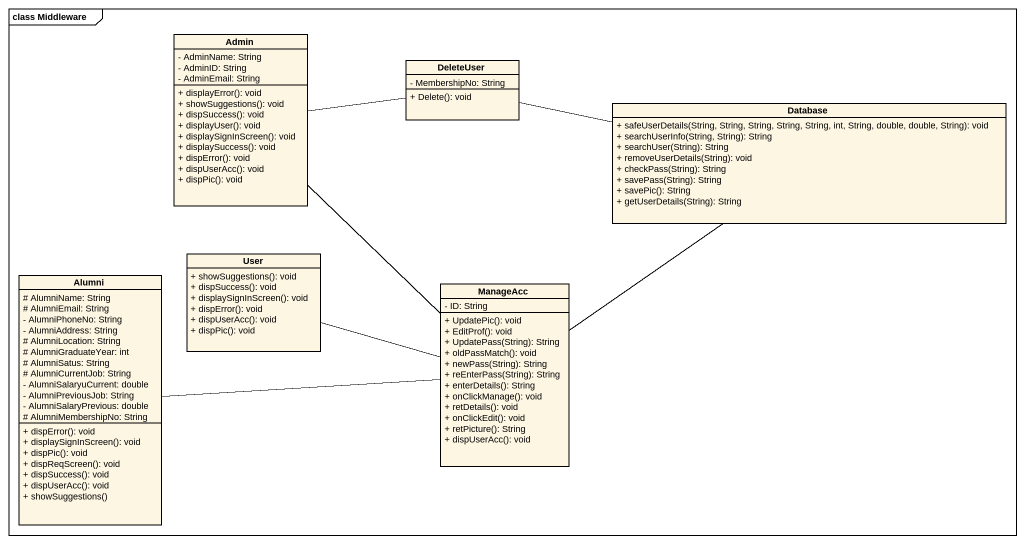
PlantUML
@startuml
mainframe class Middleware
hide circle
hide empty members
skinparam classAttributeIconSize 0
class Admin {
  - AdminName: String
  - AdminID: String
  - AdminEmail: String
  + displayError(): void
  + showSuggestions(): void
  + dispSuccess(): void
  + displayUser(): void
  + displaySignInScreen(): void
  + displaySuccess(): void
  + dispError(): void
  + dispUserAcc(): void
  + dispPic(): void
}
class DeleteUser {
  - MembershipNo: String
  + Delete(): void
}
class "Database" as Database_ {
  + safeUserDetails(String, String, String, String, String, int, String, double, double, String): void
  + searchUserInfo(String, String): String
  + searchUser(String): String
  + removeUserDetails(String): void
  + checkPass(String): String
  + savePass(String): String
  + savePic(): String
  + getUserDetails(String): String
}
class Alumni {
  # AlumniName: String
  # AlumniEmail: String
  - AlumniPhoneNo: String
  - AlumniAddress: String
  # AlumniLocation: String
  # AlumniGraduateYear: int
  # AlumniSatus: String
  # AlumniCurrentJob: String
  - AlumniSalaryuCurrent: double
  - AlumniPreviousJob: String
  - AlumniSalaryPrevious: double
  # AlumniMembershipNo: String
  + dispError(): void
  + displaySignInScreen(): void
  + dispPic(): void
  + dispReqScreen(): void
  + dispSuccess(): void
  + dispUserAcc(): void
  + showSuggestions()
}
class User {
  + showSuggestions(): void
  + dispSuccess(): void
  + displaySignInScreen(): void
  + dispError(): void
  + dispUserAcc(): void
  + dispPic(): void
}
class ManageAcc {
  - ID: String
  + UpdatePic(): void
  + EditProf(): void
  + UpdatePass(String): String
  + oldPassMatch(): void
  + newPass(String): String
  + reEnterPass(String): String
  + enterDetails(): String
  + onClickManage(): void
  + retDetails(): void
  + onClickEdit(): void
  + retPicture(): String
  + dispUserAcc(): void
}
Admin -- ManageAcc
DeleteUser -left- Admin
DeleteUser -right- Database_
Alumni -right- ManageAcc
User -right- ManageAcc
ManageAcc -up- Database_
@enduml
